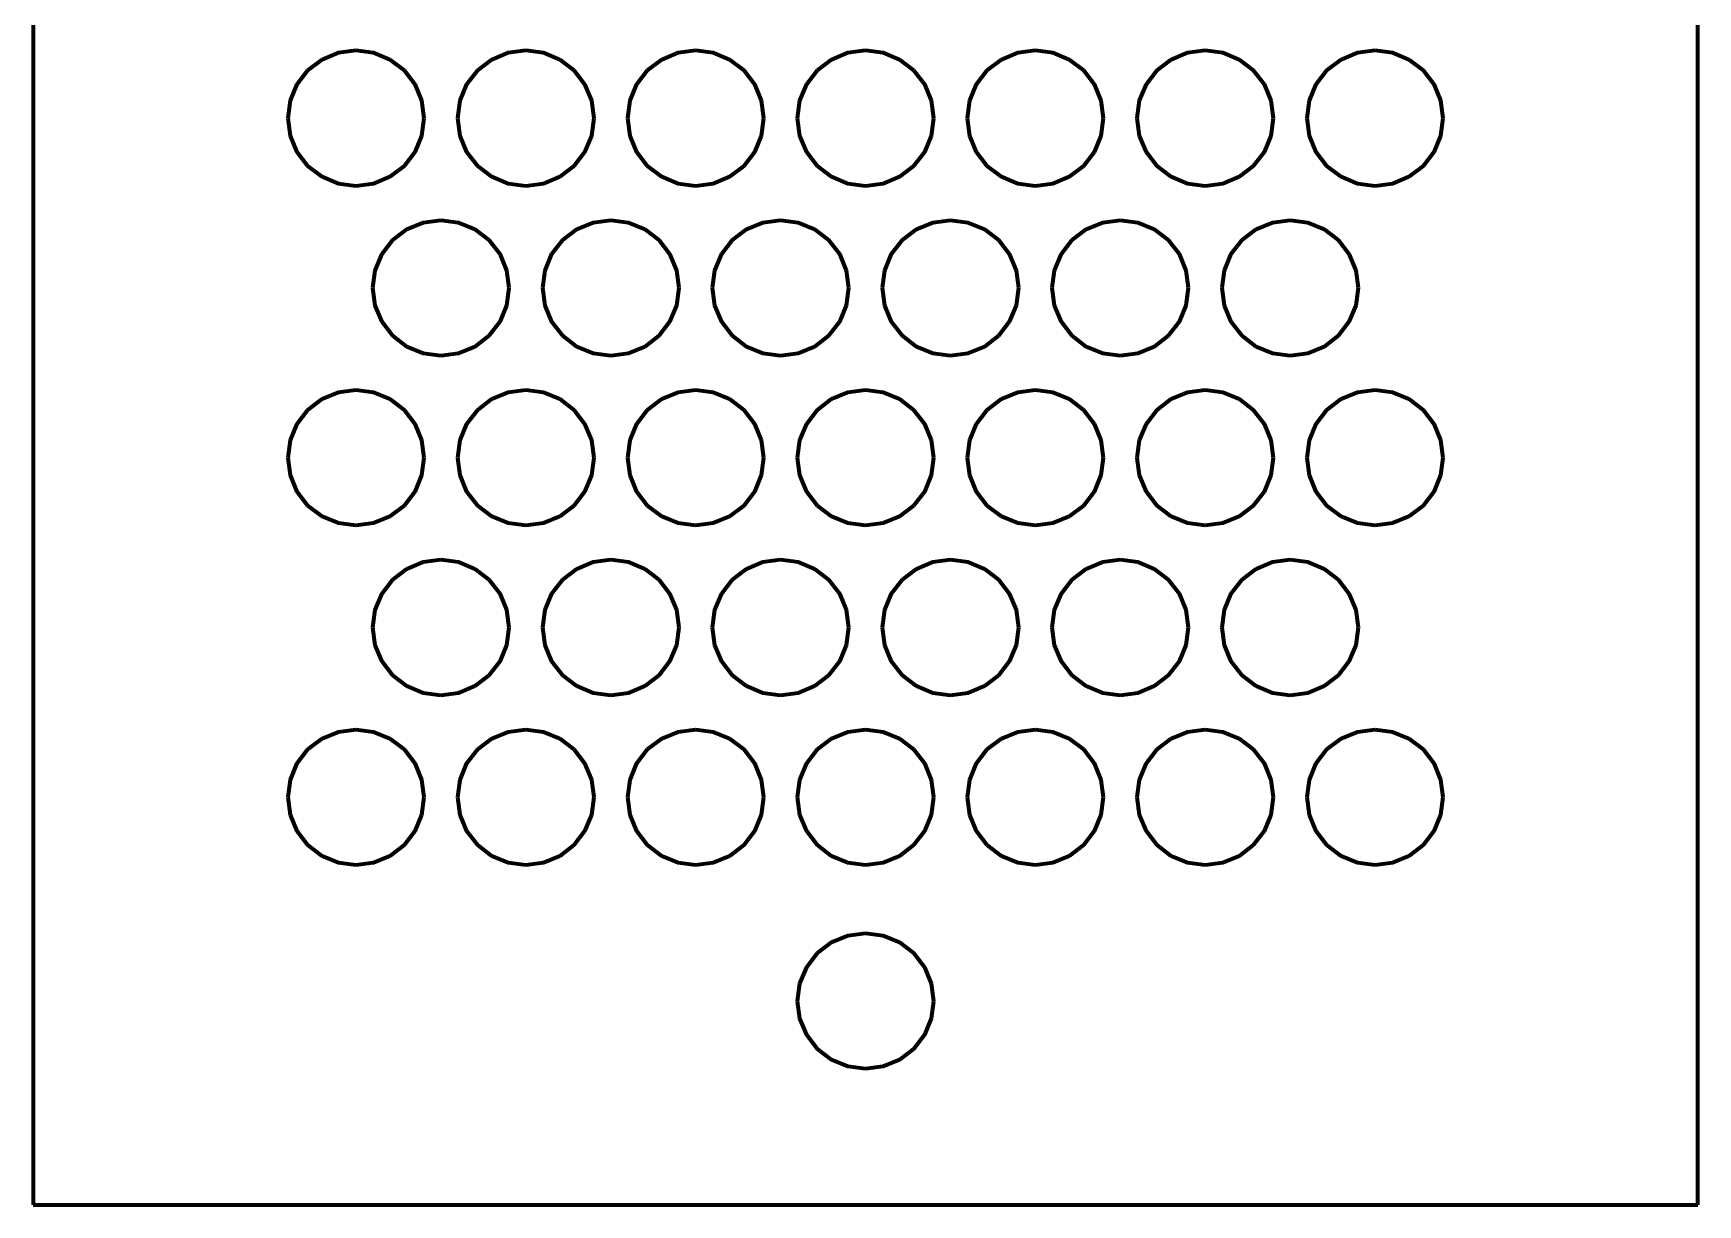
# Model space of a CAD drawing. Header units: millimetres. Extents: x -293 to 245, y -3 to 141.
# Drawn here: x 139.15 to 188.14, y 71.74 to 106.24 of the extents above; entities that cross this region are included whole.
import ezdxf

# ---------------------------------------------------------------- set-up
doc = ezdxf.new("R2010")
doc.units = ezdxf.units.MM
doc.layers.add('ProfileEdges', color=7, linetype='Continuous')

msp = doc.modelspace()

# ---------------------------------------------------------------- linework, layer by layer
at = {"layer": 'ProfileEdges', "lineweight": 100}
for p, q in [((139.151, 140.728), (139.151, 71.745)), ((188.139, 71.745), (188.139, 140.728)), ((147.235, 105.151), (147.649, 105.468)), ((147.649, 105.468), (148.131, 105.668)), ((148.131, 105.668), (148.649, 105.736)), ((148.649, 105.736), (149.166, 105.668)), ((149.166, 105.668), (149.649, 105.468)), ((149.649, 105.468), (150.063, 105.151)), ((152.234, 105.151), (152.648, 105.468)), ((152.648, 105.468), (153.13, 105.668)), ((153.13, 105.668), (153.648, 105.736)), ((153.648, 105.736), (154.165, 105.668)), ((154.165, 105.668), (154.647, 105.468)), ((154.647, 105.468), (155.062, 105.151)), ((157.233, 105.151), (157.647, 105.468)), ((157.647, 105.468), (158.129, 105.668)), ((158.129, 105.668), (158.646, 105.736)), ((158.646, 105.736), (159.164, 105.668)), ((159.164, 105.668), (159.646, 105.468)), ((159.646, 105.468), (160.06, 105.151)), ((162.231, 105.151), (162.645, 105.468)), ((162.645, 105.468), (163.128, 105.668)), ((163.128, 105.668), (163.645, 105.736)), ((163.645, 105.736), (164.163, 105.668)), ((164.163, 105.668), (164.645, 105.468)), ((164.645, 105.468), (165.059, 105.151)), ((167.23, 105.151), (167.644, 105.468)), ((167.644, 105.468), (168.126, 105.668)), ((168.126, 105.668), (168.644, 105.736)), ((168.644, 105.736), (169.161, 105.668)), ((169.161, 105.668), (169.644, 105.468)), ((169.644, 105.468), (170.058, 105.151)), ((172.229, 105.151), (172.643, 105.468)), ((172.643, 105.468), (173.125, 105.668)), ((173.125, 105.668), (173.643, 105.736)), ((173.643, 105.736), (174.16, 105.668)), ((174.16, 105.668), (174.642, 105.468)), ((174.642, 105.468), (175.057, 105.151)), ((177.228, 105.151), (177.642, 105.468)), ((177.642, 105.468), (178.124, 105.668)), ((178.124, 105.668), (178.641, 105.736)), ((178.641, 105.736), (179.159, 105.668)), ((179.159, 105.668), (179.641, 105.468)), ((179.641, 105.468), (180.055, 105.151)), ((146.917, 104.737), (147.235, 105.151)), ((150.063, 105.151), (150.381, 104.737)), ((151.916, 104.737), (152.234, 105.151)), ((155.062, 105.151), (155.379, 104.737)), ((156.915, 104.737), (157.233, 105.151)), ((160.06, 105.151), (160.378, 104.737)), ((161.914, 104.737), (162.231, 105.151)), ((165.059, 105.151), (165.377, 104.737)), ((166.912, 104.737), (167.23, 105.151)), ((170.058, 105.151), (170.376, 104.737)), ((171.911, 104.737), (172.229, 105.151)), ((175.057, 105.151), (175.374, 104.737)), ((176.91, 104.737), (177.228, 105.151)), ((180.055, 105.151), (180.373, 104.737)), ((146.718, 104.254), (146.917, 104.737)), ((150.381, 104.737), (150.58, 104.254)), ((151.716, 104.254), (151.916, 104.737)), ((155.379, 104.737), (155.579, 104.254)), ((156.715, 104.254), (156.915, 104.737)), ((160.378, 104.737), (160.578, 104.254)), ((161.714, 104.254), (161.914, 104.737)), ((165.377, 104.737), (165.577, 104.254)), ((166.713, 104.254), (166.912, 104.737)), ((170.376, 104.737), (170.575, 104.254)), ((171.711, 104.254), (171.911, 104.737)), ((175.374, 104.737), (175.574, 104.254)), ((176.71, 104.254), (176.91, 104.737)), ((180.373, 104.737), (180.573, 104.254)), ((146.649, 103.737), (146.718, 104.254)), ((150.58, 104.254), (150.648, 103.737)), ((151.648, 103.737), (151.716, 104.254)), ((155.579, 104.254), (155.647, 103.737)), ((156.647, 103.737), (156.715, 104.254)), ((160.578, 104.254), (160.646, 103.737)), ((161.646, 103.737), (161.714, 104.254)), ((165.577, 104.254), (165.645, 103.737)), ((166.644, 103.737), (166.713, 104.254)), ((170.575, 104.254), (170.643, 103.737)), ((171.643, 103.737), (171.711, 104.254)), ((175.574, 104.254), (175.642, 103.737)), ((176.642, 103.737), (176.71, 104.254)), ((180.573, 104.254), (180.641, 103.737)), ((146.718, 103.219), (146.649, 103.737)), ((150.648, 103.737), (150.58, 103.219)), ((151.716, 103.219), (151.648, 103.737)), ((155.647, 103.737), (155.579, 103.219)), ((156.715, 103.219), (156.647, 103.737)), ((160.646, 103.737), (160.578, 103.219)), ((161.714, 103.219), (161.646, 103.737)), ((165.645, 103.737), (165.577, 103.219)), ((166.713, 103.219), (166.644, 103.737)), ((170.643, 103.737), (170.575, 103.219)), ((171.711, 103.219), (171.643, 103.737)), ((175.642, 103.737), (175.574, 103.219)), ((176.71, 103.219), (176.642, 103.737)), ((180.641, 103.737), (180.573, 103.219)), ((146.917, 102.737), (146.718, 103.219)), ((150.58, 103.219), (150.381, 102.737)), ((151.916, 102.737), (151.716, 103.219)), ((155.579, 103.219), (155.379, 102.737)), ((156.915, 102.737), (156.715, 103.219)), ((160.578, 103.219), (160.378, 102.737)), ((161.914, 102.737), (161.714, 103.219)), ((165.577, 103.219), (165.377, 102.737)), ((166.912, 102.737), (166.713, 103.219)), ((170.575, 103.219), (170.376, 102.737)), ((171.911, 102.737), (171.711, 103.219)), ((175.574, 103.219), (175.374, 102.737)), ((176.91, 102.737), (176.71, 103.219)), ((180.573, 103.219), (180.373, 102.737)), ((147.235, 102.323), (146.917, 102.737)), ((150.381, 102.737), (150.063, 102.323)), ((152.234, 102.323), (151.916, 102.737)), ((155.379, 102.737), (155.062, 102.323)), ((157.233, 102.323), (156.915, 102.737)), ((160.378, 102.737), (160.06, 102.323)), ((162.231, 102.323), (161.914, 102.737)), ((165.377, 102.737), (165.059, 102.323)), ((167.23, 102.323), (166.912, 102.737)), ((170.376, 102.737), (170.058, 102.323)), ((172.229, 102.323), (171.911, 102.737)), ((175.374, 102.737), (175.057, 102.323)), ((177.228, 102.323), (176.91, 102.737)), ((180.373, 102.737), (180.055, 102.323)), ((147.649, 102.005), (147.235, 102.323)), ((148.131, 101.805), (147.649, 102.005)), ((149.649, 102.005), (149.166, 101.805)), ((150.063, 102.323), (149.649, 102.005)), ((152.648, 102.005), (152.234, 102.323)), ((153.13, 101.805), (152.648, 102.005)), ((154.647, 102.005), (154.165, 101.805)), ((155.062, 102.323), (154.647, 102.005)), ((157.647, 102.005), (157.233, 102.323)), ((158.129, 101.805), (157.647, 102.005)), ((159.646, 102.005), (159.164, 101.805)), ((160.06, 102.323), (159.646, 102.005)), ((162.645, 102.005), (162.231, 102.323)), ((163.128, 101.805), (162.645, 102.005)), ((164.645, 102.005), (164.163, 101.805)), ((165.059, 102.323), (164.645, 102.005)), ((167.644, 102.005), (167.23, 102.323)), ((168.126, 101.805), (167.644, 102.005)), ((169.644, 102.005), (169.161, 101.805)), ((170.058, 102.323), (169.644, 102.005)), ((172.643, 102.005), (172.229, 102.323)), ((173.125, 101.805), (172.643, 102.005)), ((174.642, 102.005), (174.16, 101.805)), ((175.057, 102.323), (174.642, 102.005)), ((177.642, 102.005), (177.228, 102.323)), ((178.124, 101.805), (177.642, 102.005)), ((179.641, 102.005), (179.159, 101.805)), ((180.055, 102.323), (179.641, 102.005)), ((148.649, 101.737), (148.131, 101.805)), ((149.166, 101.805), (148.649, 101.737)), ((153.648, 101.737), (153.13, 101.805)), ((154.165, 101.805), (153.648, 101.737)), ((158.646, 101.737), (158.129, 101.805)), ((159.164, 101.805), (158.646, 101.737)), ((163.645, 101.737), (163.128, 101.805)), ((164.163, 101.805), (163.645, 101.737)), ((168.644, 101.737), (168.126, 101.805)), ((169.161, 101.805), (168.644, 101.737)), ((173.643, 101.737), (173.125, 101.805)), ((174.16, 101.805), (173.643, 101.737)), ((178.641, 101.737), (178.124, 101.805)), ((179.159, 101.805), (178.641, 101.737)), ((149.734, 100.152), (150.149, 100.47)), ((150.149, 100.47), (150.631, 100.669)), ((150.631, 100.669), (151.148, 100.738)), ((151.148, 100.738), (151.666, 100.669)), ((151.666, 100.669), (152.148, 100.47)), ((152.148, 100.47), (152.562, 100.152)), ((154.733, 100.152), (155.147, 100.47)), ((155.147, 100.47), (155.63, 100.669)), ((155.63, 100.669), (156.147, 100.738)), ((156.147, 100.738), (156.665, 100.669)), ((156.665, 100.669), (157.147, 100.47)), ((157.147, 100.47), (157.561, 100.152)), ((159.732, 100.152), (160.146, 100.47)), ((160.146, 100.47), (160.628, 100.669)), ((160.628, 100.669), (161.146, 100.738)), ((161.146, 100.738), (161.663, 100.669)), ((161.663, 100.669), (162.146, 100.47)), ((162.146, 100.47), (162.56, 100.152)), ((164.731, 100.152), (165.145, 100.47)), ((165.145, 100.47), (165.627, 100.669)), ((165.627, 100.669), (166.145, 100.738)), ((166.145, 100.738), (166.662, 100.669)), ((166.662, 100.669), (167.144, 100.47)), ((167.144, 100.47), (167.558, 100.152)), ((169.73, 100.152), (170.144, 100.47)), ((170.144, 100.47), (170.626, 100.669)), ((170.626, 100.669), (171.143, 100.738)), ((171.143, 100.738), (171.661, 100.669)), ((171.661, 100.669), (172.143, 100.47)), ((172.143, 100.47), (172.557, 100.152)), ((174.728, 100.152), (175.142, 100.47)), ((175.142, 100.47), (175.625, 100.669)), ((175.625, 100.669), (176.142, 100.738)), ((176.142, 100.738), (176.66, 100.669)), ((176.66, 100.669), (177.142, 100.47)), ((177.142, 100.47), (177.556, 100.152)), ((149.417, 99.738), (149.734, 100.152)), ((152.562, 100.152), (152.88, 99.738)), ((154.415, 99.738), (154.733, 100.152)), ((157.561, 100.152), (157.879, 99.738)), ((159.414, 99.738), (159.732, 100.152)), ((162.56, 100.152), (162.877, 99.738)), ((164.413, 99.738), (164.731, 100.152)), ((167.558, 100.152), (167.876, 99.738)), ((169.412, 99.738), (169.73, 100.152)), ((172.557, 100.152), (172.875, 99.738)), ((174.41, 99.738), (174.728, 100.152)), ((177.556, 100.152), (177.874, 99.738)), ((149.217, 99.256), (149.417, 99.738)), ((152.88, 99.738), (153.08, 99.256)), ((154.216, 99.256), (154.415, 99.738)), ((157.879, 99.738), (158.078, 99.256)), ((159.214, 99.256), (159.414, 99.738)), ((162.877, 99.738), (163.077, 99.256)), ((164.213, 99.256), (164.413, 99.738)), ((167.876, 99.738), (168.076, 99.256)), ((169.212, 99.256), (169.412, 99.738)), ((172.875, 99.738), (173.075, 99.256)), ((174.211, 99.256), (174.41, 99.738)), ((177.874, 99.738), (178.073, 99.256)), ((149.149, 98.738), (149.217, 99.256)), ((153.08, 99.256), (153.148, 98.738)), ((154.148, 98.738), (154.216, 99.256)), ((158.078, 99.256), (158.147, 98.738)), ((159.146, 98.738), (159.214, 99.256)), ((163.077, 99.256), (163.145, 98.738)), ((164.145, 98.738), (164.213, 99.256)), ((168.076, 99.256), (168.144, 98.738)), ((169.144, 98.738), (169.212, 99.256)), ((173.075, 99.256), (173.143, 98.738)), ((174.143, 98.738), (174.211, 99.256)), ((178.073, 99.256), (178.142, 98.738)), ((149.217, 98.22), (149.149, 98.738)), ((153.148, 98.738), (153.08, 98.22)), ((154.216, 98.22), (154.148, 98.738)), ((158.147, 98.738), (158.078, 98.22)), ((159.214, 98.22), (159.146, 98.738)), ((163.145, 98.738), (163.077, 98.22)), ((164.213, 98.22), (164.145, 98.738)), ((168.144, 98.738), (168.076, 98.22)), ((169.212, 98.22), (169.144, 98.738)), ((173.143, 98.738), (173.075, 98.22)), ((174.211, 98.22), (174.143, 98.738)), ((178.142, 98.738), (178.073, 98.22)), ((149.417, 97.738), (149.217, 98.22)), ((153.08, 98.22), (152.88, 97.738)), ((154.415, 97.738), (154.216, 98.22)), ((158.078, 98.22), (157.879, 97.738)), ((159.414, 97.738), (159.214, 98.22)), ((163.077, 98.22), (162.877, 97.738)), ((164.413, 97.738), (164.213, 98.22)), ((168.076, 98.22), (167.876, 97.738)), ((169.412, 97.738), (169.212, 98.22)), ((173.075, 98.22), (172.875, 97.738)), ((174.41, 97.738), (174.211, 98.22)), ((178.073, 98.22), (177.874, 97.738)), ((149.734, 97.324), (149.417, 97.738)), ((152.88, 97.738), (152.562, 97.324)), ((154.733, 97.324), (154.415, 97.738)), ((157.879, 97.738), (157.561, 97.324)), ((159.732, 97.324), (159.414, 97.738)), ((162.877, 97.738), (162.56, 97.324)), ((164.731, 97.324), (164.413, 97.738)), ((167.876, 97.738), (167.558, 97.324)), ((169.73, 97.324), (169.412, 97.738)), ((172.875, 97.738), (172.557, 97.324)), ((174.728, 97.324), (174.41, 97.738)), ((177.874, 97.738), (177.556, 97.324)), ((150.149, 97.006), (149.734, 97.324)), ((150.631, 96.807), (150.149, 97.006)), ((152.148, 97.006), (151.666, 96.807)), ((152.562, 97.324), (152.148, 97.006)), ((155.147, 97.006), (154.733, 97.324)), ((155.63, 96.807), (155.147, 97.006)), ((157.147, 97.006), (156.665, 96.807)), ((157.561, 97.324), (157.147, 97.006)), ((160.146, 97.006), (159.732, 97.324)), ((160.628, 96.807), (160.146, 97.006)), ((162.146, 97.006), (161.663, 96.807)), ((162.56, 97.324), (162.146, 97.006)), ((165.145, 97.006), (164.731, 97.324)), ((165.627, 96.807), (165.145, 97.006)), ((167.144, 97.006), (166.662, 96.807)), ((167.558, 97.324), (167.144, 97.006)), ((170.144, 97.006), (169.73, 97.324)), ((170.626, 96.807), (170.144, 97.006)), ((172.143, 97.006), (171.661, 96.807)), ((172.557, 97.324), (172.143, 97.006)), ((175.142, 97.006), (174.728, 97.324)), ((175.625, 96.807), (175.142, 97.006)), ((177.142, 97.006), (176.66, 96.807)), ((177.556, 97.324), (177.142, 97.006)), ((151.148, 96.739), (150.631, 96.807)), ((151.666, 96.807), (151.148, 96.739)), ((156.147, 96.739), (155.63, 96.807)), ((156.665, 96.807), (156.147, 96.739)), ((161.146, 96.739), (160.628, 96.807)), ((161.663, 96.807), (161.146, 96.739)), ((166.145, 96.739), (165.627, 96.807)), ((166.662, 96.807), (166.145, 96.739)), ((171.143, 96.739), (170.626, 96.807)), ((171.661, 96.807), (171.143, 96.739)), ((176.142, 96.739), (175.625, 96.807)), ((176.66, 96.807), (176.142, 96.739)), ((147.649, 95.471), (148.131, 95.671)), ((148.131, 95.671), (148.649, 95.739)), ((148.649, 95.739), (149.166, 95.671)), ((149.166, 95.671), (149.649, 95.471)), ((152.648, 95.471), (153.13, 95.671)), ((153.13, 95.671), (153.648, 95.739)), ((153.648, 95.739), (154.165, 95.671)), ((154.165, 95.671), (154.647, 95.471)), ((157.647, 95.471), (158.129, 95.671)), ((158.129, 95.671), (158.646, 95.739)), ((158.646, 95.739), (159.164, 95.671)), ((159.164, 95.671), (159.646, 95.471)), ((162.645, 95.471), (163.128, 95.671)), ((163.128, 95.671), (163.645, 95.739)), ((163.645, 95.739), (164.163, 95.671)), ((164.163, 95.671), (164.645, 95.471)), ((167.644, 95.471), (168.126, 95.671)), ((168.126, 95.671), (168.644, 95.739)), ((168.644, 95.739), (169.161, 95.671)), ((169.161, 95.671), (169.644, 95.471)), ((172.643, 95.471), (173.125, 95.671)), ((173.125, 95.671), (173.643, 95.739)), ((173.643, 95.739), (174.16, 95.671)), ((174.16, 95.671), (174.642, 95.471)), ((177.642, 95.471), (178.124, 95.671)), ((178.124, 95.671), (178.641, 95.739)), ((178.641, 95.739), (179.159, 95.671)), ((179.159, 95.671), (179.641, 95.471)), ((146.917, 94.739), (147.235, 95.153)), ((147.235, 95.153), (147.649, 95.471)), ((149.649, 95.471), (150.063, 95.153)), ((150.063, 95.153), (150.381, 94.739)), ((151.916, 94.739), (152.234, 95.153)), ((152.234, 95.153), (152.648, 95.471)), ((154.647, 95.471), (155.062, 95.153)), ((155.062, 95.153), (155.379, 94.739)), ((156.915, 94.739), (157.233, 95.153)), ((157.233, 95.153), (157.647, 95.471)), ((159.646, 95.471), (160.06, 95.153)), ((160.06, 95.153), (160.378, 94.739)), ((161.914, 94.739), (162.231, 95.153)), ((162.231, 95.153), (162.645, 95.471)), ((164.645, 95.471), (165.059, 95.153)), ((165.059, 95.153), (165.377, 94.739)), ((166.912, 94.739), (167.23, 95.153)), ((167.23, 95.153), (167.644, 95.471)), ((169.644, 95.471), (170.058, 95.153)), ((170.058, 95.153), (170.376, 94.739)), ((171.911, 94.739), (172.229, 95.153)), ((172.229, 95.153), (172.643, 95.471)), ((174.642, 95.471), (175.057, 95.153)), ((175.057, 95.153), (175.374, 94.739)), ((176.91, 94.739), (177.228, 95.153)), ((177.228, 95.153), (177.642, 95.471)), ((179.641, 95.471), (180.055, 95.153)), ((180.055, 95.153), (180.373, 94.739)), ((146.718, 94.257), (146.917, 94.739)), ((150.381, 94.739), (150.58, 94.257)), ((151.716, 94.257), (151.916, 94.739)), ((155.379, 94.739), (155.579, 94.257)), ((156.715, 94.257), (156.915, 94.739)), ((160.378, 94.739), (160.578, 94.257)), ((161.714, 94.257), (161.914, 94.739)), ((165.377, 94.739), (165.577, 94.257)), ((166.713, 94.257), (166.912, 94.739)), ((170.376, 94.739), (170.575, 94.257)), ((171.711, 94.257), (171.911, 94.739)), ((175.374, 94.739), (175.574, 94.257)), ((176.71, 94.257), (176.91, 94.739)), ((180.373, 94.739), (180.573, 94.257)), ((146.649, 93.739), (146.718, 94.257)), ((150.58, 94.257), (150.648, 93.739)), ((151.648, 93.739), (151.716, 94.257)), ((155.579, 94.257), (155.647, 93.739)), ((156.647, 93.739), (156.715, 94.257)), ((160.578, 94.257), (160.646, 93.739)), ((161.646, 93.739), (161.714, 94.257)), ((165.577, 94.257), (165.645, 93.739)), ((166.644, 93.739), (166.713, 94.257)), ((170.575, 94.257), (170.643, 93.739)), ((171.643, 93.739), (171.711, 94.257)), ((175.574, 94.257), (175.642, 93.739)), ((176.642, 93.739), (176.71, 94.257)), ((180.573, 94.257), (180.641, 93.739)), ((146.718, 93.222), (146.649, 93.739)), ((150.648, 93.739), (150.58, 93.222)), ((151.716, 93.222), (151.648, 93.739)), ((155.647, 93.739), (155.579, 93.222)), ((156.715, 93.222), (156.647, 93.739)), ((160.646, 93.739), (160.578, 93.222)), ((161.714, 93.222), (161.646, 93.739)), ((165.645, 93.739), (165.577, 93.222)), ((166.713, 93.222), (166.644, 93.739)), ((170.643, 93.739), (170.575, 93.222)), ((171.711, 93.222), (171.643, 93.739)), ((175.642, 93.739), (175.574, 93.222)), ((176.71, 93.222), (176.642, 93.739)), ((180.641, 93.739), (180.573, 93.222)), ((146.917, 92.739), (146.718, 93.222)), ((150.58, 93.222), (150.381, 92.739)), ((151.916, 92.739), (151.716, 93.222)), ((155.579, 93.222), (155.379, 92.739)), ((156.915, 92.739), (156.715, 93.222)), ((160.578, 93.222), (160.378, 92.739)), ((161.914, 92.739), (161.714, 93.222)), ((165.577, 93.222), (165.377, 92.739)), ((166.912, 92.739), (166.713, 93.222)), ((170.575, 93.222), (170.376, 92.739)), ((171.911, 92.739), (171.711, 93.222)), ((175.574, 93.222), (175.374, 92.739)), ((176.91, 92.739), (176.71, 93.222)), ((180.573, 93.222), (180.373, 92.739)), ((147.235, 92.325), (146.917, 92.739)), ((150.381, 92.739), (150.063, 92.325)), ((152.234, 92.325), (151.916, 92.739)), ((155.379, 92.739), (155.062, 92.325)), ((157.233, 92.325), (156.915, 92.739)), ((160.378, 92.739), (160.06, 92.325)), ((162.231, 92.325), (161.914, 92.739)), ((165.377, 92.739), (165.059, 92.325)), ((167.23, 92.325), (166.912, 92.739)), ((170.376, 92.739), (170.058, 92.325)), ((172.229, 92.325), (171.911, 92.739)), ((175.374, 92.739), (175.057, 92.325)), ((177.228, 92.325), (176.91, 92.739)), ((180.373, 92.739), (180.055, 92.325)), ((147.649, 92.008), (147.235, 92.325)), ((150.063, 92.325), (149.649, 92.008)), ((152.648, 92.008), (152.234, 92.325)), ((155.062, 92.325), (154.647, 92.008)), ((157.647, 92.008), (157.233, 92.325)), ((160.06, 92.325), (159.646, 92.008)), ((162.645, 92.008), (162.231, 92.325)), ((165.059, 92.325), (164.645, 92.008)), ((167.644, 92.008), (167.23, 92.325)), ((170.058, 92.325), (169.644, 92.008)), ((172.643, 92.008), (172.229, 92.325)), ((175.057, 92.325), (174.642, 92.008)), ((177.642, 92.008), (177.228, 92.325)), ((180.055, 92.325), (179.641, 92.008)), ((148.131, 91.808), (147.649, 92.008)), ((148.649, 91.74), (148.131, 91.808)), ((149.166, 91.808), (148.649, 91.74)), ((149.649, 92.008), (149.166, 91.808)), ((153.13, 91.808), (152.648, 92.008)), ((153.648, 91.74), (153.13, 91.808)), ((154.165, 91.808), (153.648, 91.74)), ((154.647, 92.008), (154.165, 91.808)), ((158.129, 91.808), (157.647, 92.008)), ((158.646, 91.74), (158.129, 91.808)), ((159.164, 91.808), (158.646, 91.74)), ((159.646, 92.008), (159.164, 91.808)), ((163.128, 91.808), (162.645, 92.008)), ((163.645, 91.74), (163.128, 91.808)), ((164.163, 91.808), (163.645, 91.74)), ((164.645, 92.008), (164.163, 91.808)), ((168.126, 91.808), (167.644, 92.008)), ((168.644, 91.74), (168.126, 91.808)), ((169.161, 91.808), (168.644, 91.74)), ((169.644, 92.008), (169.161, 91.808)), ((173.125, 91.808), (172.643, 92.008)), ((173.643, 91.74), (173.125, 91.808)), ((174.16, 91.808), (173.643, 91.74)), ((174.642, 92.008), (174.16, 91.808)), ((178.124, 91.808), (177.642, 92.008)), ((178.641, 91.74), (178.124, 91.808)), ((179.159, 91.808), (178.641, 91.74)), ((179.641, 92.008), (179.159, 91.808)), ((150.149, 90.472), (150.631, 90.672)), ((150.631, 90.672), (151.148, 90.74)), ((151.148, 90.74), (151.666, 90.672)), ((151.666, 90.672), (152.148, 90.472)), ((155.147, 90.472), (155.63, 90.672)), ((155.63, 90.672), (156.147, 90.74)), ((156.147, 90.74), (156.665, 90.672)), ((156.665, 90.672), (157.147, 90.472)), ((160.146, 90.472), (160.628, 90.672)), ((160.628, 90.672), (161.146, 90.74)), ((161.146, 90.74), (161.663, 90.672)), ((161.663, 90.672), (162.146, 90.472)), ((165.145, 90.472), (165.627, 90.672)), ((165.627, 90.672), (166.145, 90.74)), ((166.145, 90.74), (166.662, 90.672)), ((166.662, 90.672), (167.144, 90.472)), ((170.144, 90.472), (170.626, 90.672)), ((170.626, 90.672), (171.143, 90.74)), ((171.143, 90.74), (171.661, 90.672)), ((171.661, 90.672), (172.143, 90.472)), ((175.142, 90.472), (175.625, 90.672)), ((175.625, 90.672), (176.142, 90.74)), ((176.142, 90.74), (176.66, 90.672)), ((176.66, 90.672), (177.142, 90.472)), ((149.417, 89.74), (149.734, 90.154)), ((149.734, 90.154), (150.149, 90.472)), ((152.148, 90.472), (152.562, 90.154)), ((152.562, 90.154), (152.88, 89.74)), ((154.415, 89.74), (154.733, 90.154)), ((154.733, 90.154), (155.147, 90.472)), ((157.147, 90.472), (157.561, 90.154)), ((157.561, 90.154), (157.879, 89.74)), ((159.414, 89.74), (159.732, 90.154)), ((159.732, 90.154), (160.146, 90.472)), ((162.146, 90.472), (162.56, 90.154)), ((162.56, 90.154), (162.877, 89.74)), ((164.413, 89.74), (164.731, 90.154)), ((164.731, 90.154), (165.145, 90.472)), ((167.144, 90.472), (167.558, 90.154)), ((167.558, 90.154), (167.876, 89.74)), ((169.412, 89.74), (169.73, 90.154)), ((169.73, 90.154), (170.144, 90.472)), ((172.143, 90.472), (172.557, 90.154)), ((172.557, 90.154), (172.875, 89.74)), ((174.41, 89.74), (174.728, 90.154)), ((174.728, 90.154), (175.142, 90.472)), ((177.142, 90.472), (177.556, 90.154)), ((177.556, 90.154), (177.874, 89.74)), ((149.217, 89.258), (149.417, 89.74)), ((152.88, 89.74), (153.08, 89.258)), ((154.216, 89.258), (154.415, 89.74)), ((157.879, 89.74), (158.078, 89.258)), ((159.214, 89.258), (159.414, 89.74)), ((162.877, 89.74), (163.077, 89.258)), ((164.213, 89.258), (164.413, 89.74)), ((167.876, 89.74), (168.076, 89.258)), ((169.212, 89.258), (169.412, 89.74)), ((172.875, 89.74), (173.075, 89.258)), ((174.211, 89.258), (174.41, 89.74)), ((177.874, 89.74), (178.073, 89.258)), ((149.149, 88.74), (149.217, 89.258)), ((153.08, 89.258), (153.148, 88.74)), ((154.148, 88.74), (154.216, 89.258)), ((158.078, 89.258), (158.147, 88.74)), ((159.146, 88.74), (159.214, 89.258)), ((163.077, 89.258), (163.145, 88.74)), ((164.145, 88.74), (164.213, 89.258)), ((168.076, 89.258), (168.144, 88.74)), ((169.144, 88.74), (169.212, 89.258)), ((173.075, 89.258), (173.143, 88.74)), ((174.143, 88.74), (174.211, 89.258)), ((178.073, 89.258), (178.142, 88.74)), ((149.217, 88.223), (149.149, 88.74)), ((153.148, 88.74), (153.08, 88.223)), ((154.216, 88.223), (154.148, 88.74)), ((158.147, 88.74), (158.078, 88.223)), ((159.214, 88.223), (159.146, 88.74)), ((163.145, 88.74), (163.077, 88.223)), ((164.213, 88.223), (164.145, 88.74)), ((168.144, 88.74), (168.076, 88.223)), ((169.212, 88.223), (169.144, 88.74)), ((173.143, 88.74), (173.075, 88.223)), ((174.211, 88.223), (174.143, 88.74)), ((178.142, 88.74), (178.073, 88.223)), ((149.417, 87.741), (149.217, 88.223)), ((153.08, 88.223), (152.88, 87.741)), ((154.415, 87.741), (154.216, 88.223)), ((158.078, 88.223), (157.879, 87.741)), ((159.414, 87.741), (159.214, 88.223)), ((163.077, 88.223), (162.877, 87.741)), ((164.413, 87.741), (164.213, 88.223)), ((168.076, 88.223), (167.876, 87.741)), ((169.412, 87.741), (169.212, 88.223)), ((173.075, 88.223), (172.875, 87.741)), ((174.41, 87.741), (174.211, 88.223)), ((178.073, 88.223), (177.874, 87.741)), ((149.734, 87.327), (149.417, 87.741)), ((152.88, 87.741), (152.562, 87.327)), ((154.733, 87.327), (154.415, 87.741)), ((157.879, 87.741), (157.561, 87.327)), ((159.732, 87.327), (159.414, 87.741)), ((162.877, 87.741), (162.56, 87.327)), ((164.731, 87.327), (164.413, 87.741)), ((167.876, 87.741), (167.558, 87.327)), ((169.73, 87.327), (169.412, 87.741)), ((172.875, 87.741), (172.557, 87.327)), ((174.728, 87.327), (174.41, 87.741)), ((177.874, 87.741), (177.556, 87.327)), ((150.149, 87.009), (149.734, 87.327)), ((152.562, 87.327), (152.148, 87.009)), ((155.147, 87.009), (154.733, 87.327)), ((157.561, 87.327), (157.147, 87.009)), ((160.146, 87.009), (159.732, 87.327)), ((162.56, 87.327), (162.146, 87.009)), ((165.145, 87.009), (164.731, 87.327)), ((167.558, 87.327), (167.144, 87.009)), ((170.144, 87.009), (169.73, 87.327)), ((172.557, 87.327), (172.143, 87.009)), ((175.142, 87.009), (174.728, 87.327)), ((177.556, 87.327), (177.142, 87.009)), ((150.631, 86.809), (150.149, 87.009)), ((151.148, 86.741), (150.631, 86.809)), ((151.666, 86.809), (151.148, 86.741)), ((152.148, 87.009), (151.666, 86.809)), ((155.63, 86.809), (155.147, 87.009)), ((156.147, 86.741), (155.63, 86.809)), ((156.665, 86.809), (156.147, 86.741)), ((157.147, 87.009), (156.665, 86.809)), ((160.628, 86.809), (160.146, 87.009)), ((161.146, 86.741), (160.628, 86.809)), ((161.663, 86.809), (161.146, 86.741)), ((162.146, 87.009), (161.663, 86.809)), ((165.627, 86.809), (165.145, 87.009)), ((166.145, 86.741), (165.627, 86.809)), ((166.662, 86.809), (166.145, 86.741)), ((167.144, 87.009), (166.662, 86.809)), ((170.626, 86.809), (170.144, 87.009)), ((171.143, 86.741), (170.626, 86.809)), ((171.661, 86.809), (171.143, 86.741)), ((172.143, 87.009), (171.661, 86.809)), ((175.625, 86.809), (175.142, 87.009)), ((176.142, 86.741), (175.625, 86.809)), ((176.66, 86.809), (176.142, 86.741)), ((177.142, 87.009), (176.66, 86.809)), ((148.131, 85.673), (148.649, 85.741)), ((148.649, 85.741), (149.166, 85.673)), ((153.13, 85.673), (153.648, 85.741)), ((153.648, 85.741), (154.165, 85.673)), ((158.129, 85.673), (158.646, 85.741)), ((158.646, 85.741), (159.164, 85.673)), ((163.128, 85.673), (163.645, 85.741)), ((163.645, 85.741), (164.163, 85.673)), ((168.126, 85.673), (168.644, 85.741)), ((168.644, 85.741), (169.161, 85.673)), ((173.125, 85.673), (173.643, 85.741)), ((173.643, 85.741), (174.16, 85.673)), ((178.124, 85.673), (178.641, 85.741)), ((178.641, 85.741), (179.159, 85.673)), ((147.235, 85.156), (147.649, 85.473)), ((147.649, 85.473), (148.131, 85.673)), ((149.166, 85.673), (149.649, 85.473)), ((149.649, 85.473), (150.063, 85.156)), ((152.234, 85.156), (152.648, 85.473)), ((152.648, 85.473), (153.13, 85.673)), ((154.165, 85.673), (154.647, 85.473)), ((154.647, 85.473), (155.062, 85.156)), ((157.233, 85.156), (157.647, 85.473)), ((157.647, 85.473), (158.129, 85.673)), ((159.164, 85.673), (159.646, 85.473)), ((159.646, 85.473), (160.06, 85.156)), ((162.231, 85.156), (162.645, 85.473)), ((162.645, 85.473), (163.128, 85.673)), ((164.163, 85.673), (164.645, 85.473)), ((164.645, 85.473), (165.059, 85.156)), ((167.23, 85.156), (167.644, 85.473)), ((167.644, 85.473), (168.126, 85.673)), ((169.161, 85.673), (169.644, 85.473)), ((169.644, 85.473), (170.058, 85.156)), ((172.229, 85.156), (172.643, 85.473)), ((172.643, 85.473), (173.125, 85.673)), ((174.16, 85.673), (174.642, 85.473)), ((174.642, 85.473), (175.057, 85.156)), ((177.228, 85.156), (177.642, 85.473)), ((177.642, 85.473), (178.124, 85.673)), ((179.159, 85.673), (179.641, 85.473)), ((179.641, 85.473), (180.055, 85.156)), ((146.917, 84.741), (147.235, 85.156)), ((150.063, 85.156), (150.381, 84.741)), ((151.916, 84.741), (152.234, 85.156)), ((155.062, 85.156), (155.379, 84.741)), ((156.915, 84.741), (157.233, 85.156)), ((160.06, 85.156), (160.378, 84.741)), ((161.914, 84.741), (162.231, 85.156)), ((165.059, 85.156), (165.377, 84.741)), ((166.912, 84.741), (167.23, 85.156)), ((170.058, 85.156), (170.376, 84.741)), ((171.911, 84.741), (172.229, 85.156)), ((175.057, 85.156), (175.374, 84.741)), ((176.91, 84.741), (177.228, 85.156)), ((180.055, 85.156), (180.373, 84.741)), ((146.649, 83.742), (146.718, 84.259)), ((146.718, 84.259), (146.917, 84.741)), ((150.381, 84.741), (150.58, 84.259)), ((150.58, 84.259), (150.648, 83.742)), ((151.648, 83.742), (151.716, 84.259)), ((151.716, 84.259), (151.916, 84.741)), ((155.379, 84.741), (155.579, 84.259)), ((155.579, 84.259), (155.647, 83.742)), ((156.647, 83.742), (156.715, 84.259)), ((156.715, 84.259), (156.915, 84.741)), ((160.378, 84.741), (160.578, 84.259)), ((160.578, 84.259), (160.646, 83.742)), ((161.646, 83.742), (161.714, 84.259)), ((161.714, 84.259), (161.914, 84.741)), ((165.377, 84.741), (165.577, 84.259)), ((165.577, 84.259), (165.645, 83.742)), ((166.644, 83.742), (166.713, 84.259)), ((166.713, 84.259), (166.912, 84.741)), ((170.376, 84.741), (170.575, 84.259)), ((170.575, 84.259), (170.643, 83.742)), ((171.643, 83.742), (171.711, 84.259)), ((171.711, 84.259), (171.911, 84.741)), ((175.374, 84.741), (175.574, 84.259)), ((175.574, 84.259), (175.642, 83.742)), ((176.642, 83.742), (176.71, 84.259)), ((176.71, 84.259), (176.91, 84.741)), ((180.373, 84.741), (180.573, 84.259)), ((180.573, 84.259), (180.641, 83.742)), ((146.718, 83.224), (146.649, 83.742)), ((150.648, 83.742), (150.58, 83.224)), ((151.716, 83.224), (151.648, 83.742)), ((155.647, 83.742), (155.579, 83.224)), ((156.715, 83.224), (156.647, 83.742)), ((160.646, 83.742), (160.578, 83.224)), ((161.714, 83.224), (161.646, 83.742)), ((165.645, 83.742), (165.577, 83.224)), ((166.713, 83.224), (166.644, 83.742)), ((170.643, 83.742), (170.575, 83.224)), ((171.711, 83.224), (171.643, 83.742)), ((175.642, 83.742), (175.574, 83.224)), ((176.71, 83.224), (176.642, 83.742)), ((180.641, 83.742), (180.573, 83.224)), ((146.917, 82.742), (146.718, 83.224)), ((150.58, 83.224), (150.381, 82.742)), ((151.916, 82.742), (151.716, 83.224)), ((155.579, 83.224), (155.379, 82.742)), ((156.915, 82.742), (156.715, 83.224)), ((160.578, 83.224), (160.378, 82.742)), ((161.914, 82.742), (161.714, 83.224)), ((165.577, 83.224), (165.377, 82.742)), ((166.912, 82.742), (166.713, 83.224)), ((170.575, 83.224), (170.376, 82.742)), ((171.911, 82.742), (171.711, 83.224)), ((175.574, 83.224), (175.374, 82.742)), ((176.91, 82.742), (176.71, 83.224)), ((180.573, 83.224), (180.373, 82.742)), ((147.235, 82.328), (146.917, 82.742)), ((147.649, 82.01), (147.235, 82.328)), ((150.063, 82.328), (149.649, 82.01)), ((150.381, 82.742), (150.063, 82.328)), ((152.234, 82.328), (151.916, 82.742)), ((152.648, 82.01), (152.234, 82.328)), ((155.062, 82.328), (154.647, 82.01)), ((155.379, 82.742), (155.062, 82.328)), ((157.233, 82.328), (156.915, 82.742)), ((157.647, 82.01), (157.233, 82.328)), ((160.06, 82.328), (159.646, 82.01)), ((160.378, 82.742), (160.06, 82.328)), ((162.231, 82.328), (161.914, 82.742)), ((162.645, 82.01), (162.231, 82.328)), ((165.059, 82.328), (164.645, 82.01)), ((165.377, 82.742), (165.059, 82.328)), ((167.23, 82.328), (166.912, 82.742)), ((167.644, 82.01), (167.23, 82.328)), ((170.058, 82.328), (169.644, 82.01)), ((170.376, 82.742), (170.058, 82.328)), ((172.229, 82.328), (171.911, 82.742)), ((172.643, 82.01), (172.229, 82.328)), ((175.057, 82.328), (174.642, 82.01)), ((175.374, 82.742), (175.057, 82.328)), ((177.228, 82.328), (176.91, 82.742)), ((177.642, 82.01), (177.228, 82.328)), ((180.055, 82.328), (179.641, 82.01)), ((180.373, 82.742), (180.055, 82.328)), ((148.131, 81.81), (147.649, 82.01)), ((148.649, 81.742), (148.131, 81.81)), ((149.166, 81.81), (148.649, 81.742)), ((149.649, 82.01), (149.166, 81.81)), ((153.13, 81.81), (152.648, 82.01)), ((153.648, 81.742), (153.13, 81.81)), ((154.165, 81.81), (153.648, 81.742)), ((154.647, 82.01), (154.165, 81.81)), ((158.129, 81.81), (157.647, 82.01)), ((158.646, 81.742), (158.129, 81.81)), ((159.164, 81.81), (158.646, 81.742)), ((159.646, 82.01), (159.164, 81.81)), ((163.128, 81.81), (162.645, 82.01)), ((163.645, 81.742), (163.128, 81.81)), ((164.163, 81.81), (163.645, 81.742)), ((164.645, 82.01), (164.163, 81.81)), ((168.126, 81.81), (167.644, 82.01)), ((168.644, 81.742), (168.126, 81.81)), ((169.161, 81.81), (168.644, 81.742)), ((169.644, 82.01), (169.161, 81.81)), ((173.125, 81.81), (172.643, 82.01)), ((173.643, 81.742), (173.125, 81.81)), ((174.16, 81.81), (173.643, 81.742)), ((174.642, 82.01), (174.16, 81.81)), ((178.124, 81.81), (177.642, 82.01)), ((178.641, 81.742), (178.124, 81.81)), ((179.159, 81.81), (178.641, 81.742)), ((179.641, 82.01), (179.159, 81.81)), ((162.231, 79.157), (162.645, 79.475)), ((162.645, 79.475), (163.128, 79.675)), ((163.128, 79.675), (163.645, 79.743)), ((163.645, 79.743), (164.163, 79.675)), ((164.163, 79.675), (164.645, 79.475)), ((164.645, 79.475), (165.059, 79.157)), ((161.914, 78.743), (162.231, 79.157)), ((165.059, 79.157), (165.377, 78.743)), ((161.714, 78.261), (161.914, 78.743)), ((165.377, 78.743), (165.577, 78.261)), ((161.646, 77.743), (161.714, 78.261)), ((165.577, 78.261), (165.645, 77.743)), ((161.714, 77.226), (161.646, 77.743)), ((165.645, 77.743), (165.577, 77.226)), ((161.914, 76.743), (161.714, 77.226)), ((165.577, 77.226), (165.377, 76.743)), ((162.231, 76.329), (161.914, 76.743)), ((165.377, 76.743), (165.059, 76.329)), ((162.645, 76.012), (162.231, 76.329)), ((163.128, 75.812), (162.645, 76.012)), ((164.645, 76.012), (164.163, 75.812)), ((165.059, 76.329), (164.645, 76.012)), ((163.645, 75.744), (163.128, 75.812)), ((164.163, 75.812), (163.645, 75.744)), ((139.151, 71.745), (188.139, 71.745))]:
    msp.add_line(p, q, dxfattribs=at)

doc.saveas('drawing.dxf')
